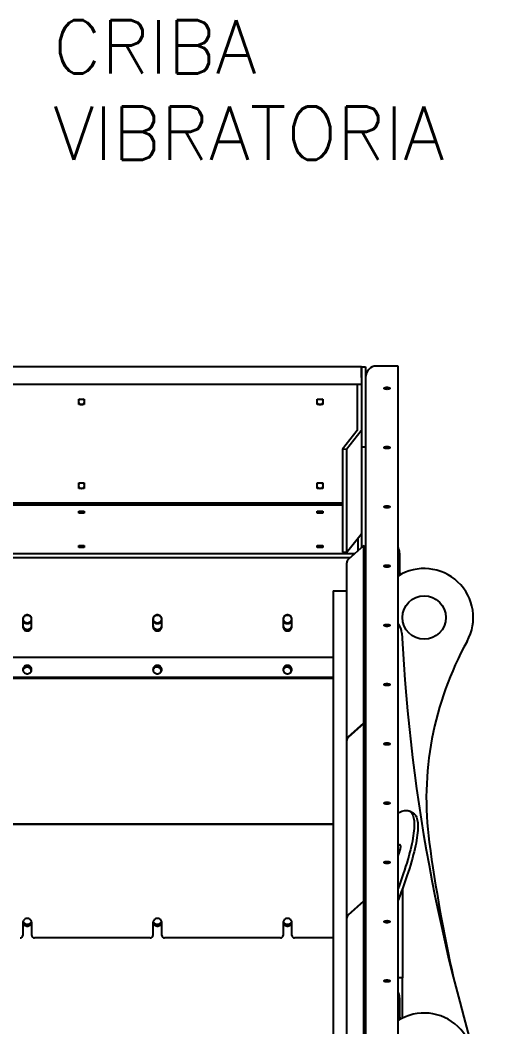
# Model space of a CAD drawing. Header units: millimetres. Extents: x 0 to 55611, y 0 to 32827.
# Drawn here: x 7114 to 8228, y 15943 to 18304 of the extents above; entities that cross this region are included whole.
import ezdxf

# ---------------------------------------------------------------- set-up
doc = ezdxf.new("R2010")
doc.units = ezdxf.units.MM
doc.header["$LTSCALE"] = 10
doc.linetypes.add('SLD-Continua', pattern=[0])
doc.layers.add('EQUIPO', color=30, linetype='SLD-Continua')
doc.styles.add('1', font='romans.shx', dxfattribs={"height": 125})

msp = doc.modelspace()

# ---------------------------------------------------------------- linework, layer by layer
at = {"layer": 'EQUIPO', "linetype": 'SLD-Continua', "lineweight": 25}
for p, q in [((7913, 17491.4), (6043, 17491.4)), ((7913, 17491.5), (7913, 17303.6)), ((7913, 17491.5), (7923, 17491.5)), ((7913, 17465.9), (7913, 17491.4)), ((7923, 17491.5), (7923, 17303.6)), ((7999, 17493.1), (7948, 17493.1)), ((7999, 15700.9), (7999, 17493.1)), ((6051.5, 17450.6), (7904.5, 17450.6)), ((7903, 17450.3), (7913, 17450.3)), ((7903, 17450.3), (7903, 17342.2)), ((7904.5, 17450.6), (7904.5, 17450.3)), ((7250.9, 17415.8), (7263.9, 17415.8)), ((7250.9, 17402.8), (7250.9, 17415.8)), ((7263.9, 17402.8), (7250.9, 17402.8)), ((7263.9, 17415.8), (7263.9, 17402.8)), ((7809.7, 17402.8), (7809.7, 17415.8)), ((7809.7, 17415.8), (7822.7, 17415.8)), ((7822.7, 17402.8), (7809.7, 17402.8)), ((7822.7, 17415.8), (7822.7, 17402.8)), ((7902.8, 17341.8), (7868.7, 17298.2)), ((7912.5, 17340.9), (7878.4, 17297.3)), ((7878.4, 17297.3), (7868.7, 17298.2)), ((7868.7, 17298.2), (7868.7, 17056.5)), ((7878.4, 17297.3), (7878.4, 17055.7)), ((7913, 17303.6), (7913, 17066.7)), ((7913, 17303.6), (7923, 17303.6)), ((7923, 17303.6), (7923, 17280.1)), ((7923, 17280.1), (7923, 15674.3)), ((7250.9, 17218.9), (7263.9, 17218.9)), ((7250.9, 17205.9), (7250.9, 17218.9)), ((7263.9, 17218.9), (7263.9, 17205.9)), ((7809.7, 17218.9), (7822.7, 17218.9)), ((7809.7, 17205.9), (7809.7, 17218.9)), ((7822.7, 17218.9), (7822.7, 17205.9)), ((7263.9, 17205.9), (7250.9, 17205.9)), ((7822.7, 17205.9), (7809.7, 17205.9)), ((7868.7, 17171.2), (6087.3, 17171.2)), ((6087.3, 17167.5), (7868.7, 17167.5)), ((7250.9, 17152.4), (7263.9, 17152.4)), ((7250.9, 17147.9), (7250.9, 17152.4)), ((7263.9, 17147.9), (7250.9, 17147.9)), ((7263.9, 17152.4), (7263.9, 17147.9)), ((7809.7, 17152.4), (7822.7, 17152.4)), ((7809.7, 17147.9), (7809.7, 17152.4)), ((7822.7, 17147.9), (7809.7, 17147.9)), ((7822.7, 17152.4), (7822.7, 17147.9)), ((7878.4, 17055.7), (7912.5, 17099.2)), ((7250.9, 17072), (7263.9, 17072)), ((7250.9, 17067.6), (7250.9, 17072)), ((7263.9, 17072), (7263.9, 17067.6)), ((7809.7, 17072), (7822.7, 17072)), ((7809.7, 17067.6), (7809.7, 17072)), ((7822.7, 17072), (7822.7, 17067.6)), ((7918.9, 17071.9), (7881.9, 17039.2)), ((7904.5, 17089), (7904.5, 17059.1)), ((7918.9, 16656), (7918.9, 17071.9)), ((7918.9, 17071.9), (7923, 17067.8)), ((7896.9, 17052.4), (6059.1, 17052.4)), ((7263.9, 17067.6), (7250.9, 17067.6)), ((7822.7, 17067.6), (7809.7, 17067.6)), ((7878.4, 17055.7), (7868.7, 17056.5)), ((7886.2, 17043), (6069.8, 17043)), ((7878.5, 17031.9), (7878.5, 16616)), ((7847, 16965.9), (7847, 15508.7)), ((7847, 16965.9), (7878.5, 16965.9)), ((7120.1, 16899.7), (7120.1, 16881.8)), ((7140.7, 16881.8), (7140.7, 16899.7)), ((7424.9, 16899.7), (7424.9, 16881.8)), ((7445.5, 16881.8), (7445.5, 16899.7)), ((7729.7, 16899.7), (7729.7, 16881.8)), ((7750.3, 16881.8), (7750.3, 16899.7)), ((6109, 16810.6), (7847, 16810.6)), ((6109, 16763.3), (7847, 16763.3)), ((6109, 16761.2), (7847, 16761.2)), ((7881.9, 16623.3), (7918.9, 16656)), ((7918.9, 16654.9), (7881.9, 16622.3)), ((7918.9, 16656), (7923, 16651.8)), ((7918.9, 16239), (7918.9, 16654.9)), ((7918.9, 16654.9), (7923, 16650.8)), ((7922.5, 16651.4), (7923, 16651.8)), ((7878.5, 16614.9), (7878.5, 16199)), ((8034.4, 16444.4), (8025.7, 16449.1)), ((6109, 16419.7), (7847, 16419.7)), ((6109, 16418.4), (7847, 16418.4)), ((8009, 16266.7), (8009, 16058.6)), ((7881.9, 16206.4), (7918.9, 16239)), ((7918.9, 16238), (7881.9, 16205.4)), ((7918.9, 16239), (7923, 16234.9)), ((7918.9, 15822.1), (7918.9, 16238)), ((7918.9, 16238), (7923, 16233.9)), ((7922.5, 16234.4), (7923, 16234.9)), ((7878.5, 16198), (7878.5, 15782.1)), ((7120.1, 16187.8), (7120.1, 16157.9)), ((7140.8, 16157.9), (7140.8, 16187.8)), ((7424.9, 16187.8), (7424.9, 16157.9)), ((7445.6, 16157.9), (7445.6, 16187.8)), ((7729.7, 16187.8), (7729.7, 16157.9)), ((7750.4, 16157.9), (7750.4, 16187.8)), ((7418.6, 16152), (7147.1, 16152)), ((7723.4, 16152), (7451.9, 16152)), ((7847, 16152), (7756.7, 16152)), ((8009, 16058.6), (7999, 16058.6)), ((8009, 15963.8), (8009, 16058.6))]:
    msp.add_line(p, q, dxfattribs=at)
at = {"layer": 'EQUIPO', "linetype": 'SLD-Continua', "lineweight": 25, "flags": 128}
for points in [[(7973, 17438.5), (7971.4, 17438.6), (7970, 17438.8), (7968.6, 17439.1), (7967.5, 17439.5), (7966.7, 17439.9), (7966.2, 17440.4), (7966, 17440.9), (7966.2, 17441.5), (7966.7, 17442), (7967.5, 17442.4), (7968.6, 17442.8), (7970, 17443.1), (7971.4, 17443.3), (7973, 17443.3), (7974.6, 17443.3), (7976, 17443.1), (7977.4, 17442.8), (7978.5, 17442.4), (7979.3, 17442), (7979.8, 17441.5), (7980, 17440.9), (7979.8, 17440.4), (7979.3, 17439.9), (7978.5, 17439.5), (7977.4, 17439.1), (7976, 17438.8), (7974.6, 17438.6), (7973, 17438.5)], [(7973, 17299.6), (7971.4, 17299.6), (7970, 17299.8), (7968.6, 17300.1), (7967.5, 17300.5), (7966.7, 17300.9), (7966.2, 17301.4), (7966, 17301.9), (7966.2, 17302.5), (7966.7, 17303), (7967.5, 17303.4), (7968.6, 17303.8), (7970, 17304.1), (7971.4, 17304.3), (7973, 17304.3), (7974.6, 17304.3), (7976, 17304.1), (7977.4, 17303.8), (7978.5, 17303.4), (7979.3, 17303), (7979.8, 17302.5), (7980, 17301.9), (7979.8, 17301.4), (7979.3, 17300.9), (7978.5, 17300.5), (7977.4, 17300.1), (7976, 17299.8), (7974.6, 17299.6), (7973, 17299.6)], [(7973, 17160.6), (7971.4, 17160.6), (7970, 17160.8), (7968.6, 17161.1), (7967.5, 17161.5), (7966.7, 17161.9), (7966.2, 17162.4), (7966, 17162.9), (7966.2, 17163.5), (7966.7, 17164), (7967.5, 17164.4), (7968.6, 17164.8), (7970, 17165.1), (7971.4, 17165.3), (7973, 17165.3), (7974.6, 17165.3), (7976, 17165.1), (7977.4, 17164.8), (7978.5, 17164.4), (7979.3, 17164), (7979.8, 17163.5), (7980, 17162.9), (7979.8, 17162.4), (7979.3, 17161.9), (7978.5, 17161.5), (7977.4, 17161.1), (7976, 17160.8), (7974.6, 17160.6), (7973, 17160.6)], [(8002.1, 17054.2), (8002.6, 17015.4), (8002.8, 17003)], [(7973, 17021.6), (7971.4, 17021.6), (7970, 17021.8), (7968.6, 17022.1), (7967.5, 17022.5), (7966.7, 17022.9), (7966.2, 17023.4), (7966, 17024), (7966.2, 17024.5), (7966.7, 17025), (7967.5, 17025.4), (7968.6, 17025.8), (7970, 17026.1), (7971.4, 17026.3), (7973, 17026.3), (7974.6, 17026.3), (7976, 17026.1), (7977.4, 17025.8), (7978.5, 17025.4), (7979.3, 17025), (7979.8, 17024.5), (7980, 17024), (7979.8, 17023.4), (7979.3, 17022.9), (7978.5, 17022.5), (7977.4, 17022.1), (7976, 17021.8), (7974.6, 17021.6), (7973, 17021.6)], [(7140.7, 16899.7), (7140.5, 16901.5), (7140, 16903.2), (7139.2, 16904.8), (7138, 16906.2), (7136.6, 16907.4), (7135, 16908.4), (7133.2, 16909), (7131.3, 16909.3), (7129.4, 16909.3), (7127.6, 16909), (7125.8, 16908.4), (7124.2, 16907.4), (7122.8, 16906.2), (7121.6, 16904.8), (7120.8, 16903.2), (7120.2, 16901.5), (7120.1, 16899.7)], [(7120.1, 16898.8), (7120.2, 16897), (7120.8, 16895.3), (7121.6, 16893.7), (7122.8, 16892.3), (7124.2, 16891.1), (7125.8, 16890.1), (7127.6, 16889.5), (7129.4, 16889.1), (7131.3, 16889.1), (7133.2, 16889.5), (7135, 16890.1), (7136.6, 16891.1), (7138, 16892.3), (7139.2, 16893.7), (7140, 16895.3), (7140.5, 16897), (7140.7, 16898.8), (7140.5, 16900.6), (7140, 16902.3), (7139.2, 16903.9), (7138, 16905.3), (7136.6, 16906.5), (7135, 16907.5), (7133.2, 16908.1), (7131.3, 16908.4), (7129.4, 16908.4), (7127.6, 16908.1), (7125.8, 16907.5), (7124.2, 16906.5), (7122.8, 16905.3), (7121.6, 16903.9), (7120.8, 16902.3), (7120.2, 16900.6), (7120.1, 16898.8)], [(7445.5, 16899.7), (7445.3, 16901.5), (7444.8, 16903.2), (7444, 16904.8), (7442.8, 16906.2), (7441.4, 16907.4), (7439.8, 16908.4), (7438, 16909), (7436.1, 16909.3), (7434.2, 16909.3), (7432.4, 16909), (7430.6, 16908.4), (7429, 16907.4), (7427.6, 16906.2), (7426.4, 16904.8), (7425.6, 16903.2), (7425, 16901.5), (7424.9, 16899.7)], [(7424.9, 16898.8), (7425, 16897), (7425.6, 16895.3), (7426.4, 16893.7), (7427.6, 16892.3), (7429, 16891.1), (7430.6, 16890.1), (7432.4, 16889.5), (7434.2, 16889.1), (7436.1, 16889.1), (7438, 16889.5), (7439.8, 16890.1), (7441.4, 16891.1), (7442.8, 16892.3), (7444, 16893.7), (7444.8, 16895.3), (7445.3, 16897), (7445.5, 16898.8), (7445.3, 16900.6), (7444.8, 16902.3), (7444, 16903.9), (7442.8, 16905.3), (7441.4, 16906.5), (7439.8, 16907.5), (7438, 16908.1), (7436.1, 16908.4), (7434.2, 16908.4), (7432.4, 16908.1), (7430.6, 16907.5), (7429, 16906.5), (7427.6, 16905.3), (7426.4, 16903.9), (7425.6, 16902.3), (7425, 16900.6), (7424.9, 16898.8)], [(7750.3, 16899.7), (7750.1, 16901.5), (7749.6, 16903.2), (7748.8, 16904.8), (7747.6, 16906.2), (7746.2, 16907.4), (7744.6, 16908.4), (7742.8, 16909), (7740.9, 16909.3), (7739, 16909.3), (7737.2, 16909), (7735.4, 16908.4), (7733.8, 16907.4), (7732.4, 16906.2), (7731.2, 16904.8), (7730.4, 16903.2), (7729.8, 16901.5), (7729.7, 16899.7)], [(7729.7, 16898.8), (7729.8, 16897), (7730.4, 16895.3), (7731.2, 16893.7), (7732.4, 16892.3), (7733.8, 16891.1), (7735.4, 16890.1), (7737.2, 16889.5), (7739, 16889.1), (7740.9, 16889.1), (7742.8, 16889.5), (7744.6, 16890.1), (7746.2, 16891.1), (7747.6, 16892.3), (7748.8, 16893.7), (7749.6, 16895.3), (7750.1, 16897), (7750.3, 16898.8), (7750.1, 16900.6), (7749.6, 16902.3), (7748.8, 16903.9), (7747.6, 16905.3), (7746.2, 16906.5), (7744.6, 16907.5), (7742.8, 16908.1), (7740.9, 16908.4), (7739, 16908.4), (7737.2, 16908.1), (7735.4, 16907.5), (7733.8, 16906.5), (7732.4, 16905.3), (7731.2, 16903.9), (7730.4, 16902.3), (7729.8, 16900.6), (7729.7, 16898.8)], [(7120.1, 16899.8), (7120.2, 16899.1), (7120.8, 16897.3), (7121.6, 16895.7), (7122.8, 16894.3), (7124.2, 16893.1), (7125.8, 16892.2), (7127.6, 16891.5), (7129.4, 16891.2), (7131.3, 16891.2), (7133.2, 16891.5), (7135, 16892.2), (7136.6, 16893.1), (7138, 16894.3), (7139.2, 16895.7), (7140, 16897.3), (7140.5, 16899.1), (7140.7, 16899.8)], [(7120.1, 16885.2), (7120.2, 16883.4), (7120.8, 16881.7), (7121.6, 16880.1), (7122.8, 16878.7), (7124.2, 16877.5), (7125.8, 16876.5), (7127.6, 16875.9), (7129.4, 16875.5), (7131.3, 16875.5), (7133.2, 16875.9), (7135, 16876.5), (7136.6, 16877.5), (7138, 16878.7), (7139.2, 16880.1), (7140, 16881.7), (7140.5, 16883.4), (7140.7, 16885.2)], [(7120.1, 16881.8), (7120.2, 16880), (7120.8, 16878.3), (7121.6, 16876.7), (7122.8, 16875.2), (7124.2, 16874), (7125.8, 16873.1), (7127.6, 16872.4), (7129.4, 16872.1), (7131.3, 16872.1), (7133.2, 16872.4), (7135, 16873.1), (7136.6, 16874), (7138, 16875.2), (7139.2, 16876.7), (7140, 16878.3), (7140.5, 16880), (7140.7, 16881.8)], [(7424.9, 16899.8), (7425, 16899.1), (7425.6, 16897.3), (7426.4, 16895.7), (7427.6, 16894.3), (7429, 16893.1), (7430.6, 16892.2), (7432.4, 16891.5), (7434.2, 16891.2), (7436.1, 16891.2), (7438, 16891.5), (7439.8, 16892.2), (7441.4, 16893.1), (7442.8, 16894.3), (7444, 16895.7), (7444.8, 16897.3), (7445.3, 16899.1), (7445.5, 16899.8)], [(7424.9, 16885.2), (7425, 16883.4), (7425.6, 16881.7), (7426.4, 16880.1), (7427.6, 16878.7), (7429, 16877.5), (7430.6, 16876.5), (7432.4, 16875.9), (7434.2, 16875.5), (7436.1, 16875.5), (7438, 16875.9), (7439.8, 16876.5), (7441.4, 16877.5), (7442.8, 16878.7), (7444, 16880.1), (7444.8, 16881.7), (7445.3, 16883.4), (7445.5, 16885.2)], [(7424.9, 16881.8), (7425, 16880), (7425.6, 16878.3), (7426.4, 16876.7), (7427.6, 16875.2), (7429, 16874), (7430.6, 16873.1), (7432.4, 16872.4), (7434.2, 16872.1), (7436.1, 16872.1), (7438, 16872.4), (7439.8, 16873.1), (7441.4, 16874), (7442.8, 16875.2), (7444, 16876.7), (7444.8, 16878.3), (7445.3, 16880), (7445.5, 16881.8)], [(7729.7, 16899.8), (7729.8, 16899.1), (7730.4, 16897.3), (7731.2, 16895.7), (7732.4, 16894.3), (7733.8, 16893.1), (7735.4, 16892.2), (7737.2, 16891.5), (7739, 16891.2), (7740.9, 16891.2), (7742.8, 16891.5), (7744.6, 16892.2), (7746.2, 16893.1), (7747.6, 16894.3), (7748.8, 16895.7), (7749.6, 16897.3), (7750.1, 16899.1), (7750.3, 16899.8)], [(7729.7, 16885.2), (7729.8, 16883.4), (7730.4, 16881.7), (7731.2, 16880.1), (7732.4, 16878.7), (7733.8, 16877.5), (7735.4, 16876.5), (7737.2, 16875.9), (7739, 16875.5), (7740.9, 16875.5), (7742.8, 16875.9), (7744.6, 16876.5), (7746.2, 16877.5), (7747.6, 16878.7), (7748.8, 16880.1), (7749.6, 16881.7), (7750.1, 16883.4), (7750.3, 16885.2)], [(7729.7, 16881.8), (7729.8, 16880), (7730.4, 16878.3), (7731.2, 16876.7), (7732.4, 16875.2), (7733.8, 16874), (7735.4, 16873.1), (7737.2, 16872.4), (7739, 16872.1), (7740.9, 16872.1), (7742.8, 16872.4), (7744.6, 16873.1), (7746.2, 16874), (7747.6, 16875.2), (7748.8, 16876.7), (7749.6, 16878.3), (7750.1, 16880), (7750.3, 16881.8)], [(7973, 16882.6), (7971.4, 16882.6), (7970, 16882.8), (7968.6, 16883.1), (7967.5, 16883.5), (7966.7, 16883.9), (7966.2, 16884.4), (7966, 16885), (7966.2, 16885.5), (7966.7, 16886), (7967.5, 16886.4), (7968.6, 16886.8), (7970, 16887.1), (7971.4, 16887.3), (7973, 16887.3), (7974.6, 16887.3), (7976, 16887.1), (7977.4, 16886.8), (7978.5, 16886.4), (7979.3, 16886), (7979.8, 16885.5), (7980, 16885), (7979.8, 16884.4), (7979.3, 16883.9), (7978.5, 16883.5), (7977.4, 16883.1), (7976, 16882.8), (7974.6, 16882.6), (7973, 16882.6)], [(7120.1, 16781.2), (7120.2, 16779.4), (7120.8, 16777.7), (7121.6, 16776.1), (7122.8, 16774.6), (7124.2, 16773.4), (7125.8, 16772.5), (7127.6, 16771.8), (7129.4, 16771.5), (7131.3, 16771.5), (7133.2, 16771.8), (7135, 16772.5), (7136.6, 16773.4), (7138, 16774.6), (7139.2, 16776.1), (7140, 16777.7), (7140.5, 16779.4), (7140.7, 16781.2), (7140.5, 16782.9), (7140, 16784.7), (7139.2, 16786.3), (7138, 16787.7), (7136.6, 16788.9), (7135, 16789.8), (7133.2, 16790.5), (7131.3, 16790.8), (7129.4, 16790.8), (7127.6, 16790.5), (7125.8, 16789.8), (7124.2, 16788.9), (7122.8, 16787.7), (7121.6, 16786.3), (7120.8, 16784.7), (7120.2, 16782.9), (7120.1, 16781.2)], [(7140.7, 16780.1), (7140.5, 16780.9), (7140, 16782.6), (7139.2, 16784.2), (7138, 16785.6), (7136.6, 16786.9), (7135, 16787.8), (7133.2, 16788.4), (7131.3, 16788.8), (7129.4, 16788.8), (7127.6, 16788.4), (7125.8, 16787.8), (7124.2, 16786.9), (7122.8, 16785.6), (7121.6, 16784.2), (7120.8, 16782.6), (7120.2, 16780.9), (7120.1, 16780.1)], [(7424.9, 16781.2), (7425, 16779.4), (7425.6, 16777.7), (7426.4, 16776.1), (7427.6, 16774.6), (7429, 16773.4), (7430.6, 16772.5), (7432.4, 16771.8), (7434.2, 16771.5), (7436.1, 16771.5), (7438, 16771.8), (7439.8, 16772.5), (7441.4, 16773.4), (7442.8, 16774.6), (7444, 16776.1), (7444.8, 16777.7), (7445.3, 16779.4), (7445.5, 16781.2), (7445.3, 16782.9), (7444.8, 16784.7), (7444, 16786.3), (7442.8, 16787.7), (7441.4, 16788.9), (7439.8, 16789.8), (7438, 16790.5), (7436.1, 16790.8), (7434.2, 16790.8), (7432.4, 16790.5), (7430.6, 16789.8), (7429, 16788.9), (7427.6, 16787.7), (7426.4, 16786.3), (7425.6, 16784.7), (7425, 16782.9), (7424.9, 16781.2)], [(7445.5, 16780.1), (7445.3, 16780.9), (7444.8, 16782.6), (7444, 16784.2), (7442.8, 16785.6), (7441.4, 16786.9), (7439.8, 16787.8), (7438, 16788.4), (7436.1, 16788.8), (7434.2, 16788.8), (7432.4, 16788.4), (7430.6, 16787.8), (7429, 16786.9), (7427.6, 16785.6), (7426.4, 16784.2), (7425.6, 16782.6), (7425, 16780.9), (7424.9, 16780.1)], [(7729.7, 16781.2), (7729.8, 16779.4), (7730.4, 16777.7), (7731.2, 16776.1), (7732.4, 16774.6), (7733.8, 16773.4), (7735.4, 16772.5), (7737.2, 16771.8), (7739, 16771.5), (7740.9, 16771.5), (7742.8, 16771.8), (7744.6, 16772.5), (7746.2, 16773.4), (7747.6, 16774.6), (7748.8, 16776.1), (7749.6, 16777.7), (7750.1, 16779.4), (7750.3, 16781.2), (7750.1, 16782.9), (7749.6, 16784.7), (7748.8, 16786.3), (7747.6, 16787.7), (7746.2, 16788.9), (7744.6, 16789.8), (7742.8, 16790.5), (7740.9, 16790.8), (7739, 16790.8), (7737.2, 16790.5), (7735.4, 16789.8), (7733.8, 16788.9), (7732.4, 16787.7), (7731.2, 16786.3), (7730.4, 16784.7), (7729.8, 16782.9), (7729.7, 16781.2)], [(7750.3, 16780.1), (7750.1, 16780.9), (7749.6, 16782.6), (7748.8, 16784.2), (7747.6, 16785.6), (7746.2, 16786.9), (7744.6, 16787.8), (7742.8, 16788.4), (7740.9, 16788.8), (7739, 16788.8), (7737.2, 16788.4), (7735.4, 16787.8), (7733.8, 16786.9), (7732.4, 16785.6), (7731.2, 16784.2), (7730.4, 16782.6), (7729.8, 16780.9), (7729.7, 16780.1)], [(7973, 16743.6), (7971.4, 16743.6), (7970, 16743.8), (7968.6, 16744.1), (7967.5, 16744.5), (7966.7, 16744.9), (7966.2, 16745.4), (7966, 16746), (7966.2, 16746.5), (7966.7, 16747), (7967.5, 16747.5), (7968.6, 16747.8), (7970, 16748.1), (7971.4, 16748.3), (7973, 16748.4), (7974.6, 16748.3), (7976, 16748.1), (7977.4, 16747.8), (7978.5, 16747.5), (7979.3, 16747), (7979.8, 16746.5), (7980, 16746), (7979.8, 16745.4), (7979.3, 16744.9), (7978.5, 16744.5), (7977.4, 16744.1), (7976, 16743.8), (7974.6, 16743.6), (7973, 16743.6)], [(7973, 16604.6), (7971.4, 16604.6), (7970, 16604.8), (7968.6, 16605.1), (7967.5, 16605.5), (7966.7, 16605.9), (7966.2, 16606.4), (7966, 16607), (7966.2, 16607.5), (7966.7, 16608), (7967.5, 16608.5), (7968.6, 16608.8), (7970, 16609.1), (7971.4, 16609.3), (7973, 16609.4), (7974.6, 16609.3), (7976, 16609.1), (7977.4, 16608.8), (7978.5, 16608.5), (7979.3, 16608), (7979.8, 16607.5), (7980, 16607), (7979.8, 16606.4), (7979.3, 16605.9), (7978.5, 16605.5), (7977.4, 16605.1), (7976, 16604.8), (7974.6, 16604.6), (7973, 16604.6)], [(7973, 16465.6), (7971.4, 16465.6), (7970, 16465.8), (7968.6, 16466.1), (7967.5, 16466.5), (7966.7, 16466.9), (7966.2, 16467.4), (7966, 16468), (7966.2, 16468.5), (7966.7, 16469), (7967.5, 16469.5), (7968.6, 16469.8), (7970, 16470.1), (7971.4, 16470.3), (7973, 16470.4), (7974.6, 16470.3), (7976, 16470.1), (7977.4, 16469.8), (7978.5, 16469.5), (7979.3, 16469), (7979.8, 16468.5), (7980, 16468), (7979.8, 16467.4), (7979.3, 16466.9), (7978.5, 16466.5), (7977.4, 16466.1), (7976, 16465.8), (7974.6, 16465.6), (7973, 16465.6)], [(7999, 16444.7), (8001.4, 16446), (8004.8, 16447.6), (8008, 16448.9), (8011, 16449.9), (8013.9, 16450.6), (8016.7, 16450.9), (8019.2, 16450.9), (8021.6, 16450.6), (8023.9, 16450), (8025.9, 16449), (8027.8, 16447.8), (8029.5, 16446.2), (8031, 16444.3), (8032.4, 16442.1), (8033.6, 16439.5), (8034.6, 16436.7), (8035.4, 16433.5), (8036, 16430.1), (8036.5, 16426.3), (8036.7, 16422.2), (8036.8, 16417.9), (8036.7, 16413.2), (8036.5, 16408.2), (8036, 16403), (8035.4, 16397.5), (8034.6, 16391.7), (8033.6, 16385.6), (8032.4, 16379.2), (8031, 16372.6), (8029.5, 16365.7), (8027.8, 16358.6), (8025.9, 16351.2), (8023.9, 16343.6), (8021.7, 16335.7), (8019.3, 16327.6), (8016.7, 16319.2), (8014, 16310.7), (8011.1, 16301.9), (8008, 16292.9), (8004.8, 16283.7), (8001.4, 16274.4), (7999, 16267.8)], [(8034.4, 16444.4), (8034.6, 16444.3), (8036.5, 16443.1), (8038.2, 16441.5), (8039.7, 16439.6), (8041, 16437.4), (8042.2, 16434.8), (8043.2, 16432), (8044, 16428.8), (8044.7, 16425.4), (8045.1, 16421.6), (8045.4, 16417.5), (8045.5, 16413.2), (8045.4, 16408.5), (8045.1, 16403.5), (8044.7, 16398.3), (8044, 16392.8), (8043.2, 16387), (8042.2, 16380.9), (8041.1, 16374.5), (8039.7, 16367.9), (8038.2, 16361), (8036.5, 16353.9), (8034.6, 16346.5), (8032.5, 16338.9), (8030.3, 16331), (8027.9, 16322.9), (8025.4, 16314.5), (8022.6, 16306), (8019.7, 16297.2), (8016.7, 16288.2), (8013.4, 16279), (8010.1, 16269.7), (8006.5, 16260.1), (8002.9, 16250.4), (7999, 16240.4), (7999, 16240.3)], [(8005.3, 16366.6), (8005.2, 16367.9), (8005, 16368.9), (8004.5, 16369.6), (8003.9, 16370), (8003.1, 16370.1), (8002.2, 16369.9), (8001.1, 16369.3), (7999.8, 16368.5), (7999, 16367.8)], [(7999, 16344.8), (7999.8, 16346.8), (8001.1, 16350), (8002.2, 16353.1), (8003.1, 16355.9), (8003.9, 16358.6), (8004.5, 16361), (8005, 16363.1), (8005.2, 16365), (8005.3, 16366.6)], [(7973, 16326.6), (7971.4, 16326.6), (7970, 16326.8), (7968.6, 16327.1), (7967.5, 16327.5), (7966.7, 16327.9), (7966.2, 16328.4), (7966, 16329), (7966.2, 16329.5), (7966.7, 16330), (7967.5, 16330.5), (7968.6, 16330.8), (7970, 16331.1), (7971.4, 16331.3), (7973, 16331.4), (7974.6, 16331.3), (7976, 16331.1), (7977.4, 16330.8), (7978.5, 16330.5), (7979.3, 16330), (7979.8, 16329.5), (7980, 16329), (7979.8, 16328.4), (7979.3, 16327.9), (7978.5, 16327.5), (7977.4, 16327.1), (7976, 16326.8), (7974.6, 16326.6), (7973, 16326.6)], [(7140.8, 16187.8), (7140.6, 16189.6), (7140.1, 16191.3), (7139.2, 16192.9), (7138.1, 16194.3), (7136.7, 16195.5), (7135, 16196.4), (7133.3, 16197.1), (7131.4, 16197.4), (7129.5, 16197.4), (7127.6, 16197.1), (7125.8, 16196.4), (7124.2, 16195.5), (7122.8, 16194.3), (7121.7, 16192.9), (7120.8, 16191.3), (7120.3, 16189.6), (7120.1, 16187.8)], [(7445.6, 16187.8), (7445.4, 16189.6), (7444.9, 16191.3), (7444, 16192.9), (7442.9, 16194.3), (7441.5, 16195.5), (7439.8, 16196.4), (7438.1, 16197.1), (7436.2, 16197.4), (7434.3, 16197.4), (7432.4, 16197.1), (7430.6, 16196.4), (7429, 16195.5), (7427.6, 16194.3), (7426.5, 16192.9), (7425.6, 16191.3), (7425.1, 16189.6), (7424.9, 16187.8)], [(7750.4, 16187.8), (7750.2, 16189.6), (7749.7, 16191.3), (7748.8, 16192.9), (7747.7, 16194.3), (7746.3, 16195.5), (7744.6, 16196.4), (7742.9, 16197.1), (7741, 16197.4), (7739.1, 16197.4), (7737.2, 16197.1), (7735.4, 16196.4), (7733.8, 16195.5), (7732.4, 16194.3), (7731.3, 16192.9), (7730.4, 16191.3), (7729.9, 16189.6), (7729.7, 16187.8)], [(7120.2, 16188.6), (7120.3, 16187.7), (7120.8, 16186), (7121.7, 16184.4), (7122.8, 16182.9), (7124.2, 16181.7), (7125.8, 16180.8), (7127.6, 16180.2), (7129.5, 16179.8), (7131.4, 16179.8), (7133.3, 16180.2), (7135, 16180.8), (7136.7, 16181.7), (7138.1, 16182.9), (7139.2, 16184.4), (7140.1, 16186), (7140.6, 16187.7), (7140.7, 16188.6)], [(7425, 16188.6), (7425.1, 16187.7), (7425.6, 16186), (7426.5, 16184.4), (7427.6, 16182.9), (7429, 16181.7), (7430.6, 16180.8), (7432.4, 16180.2), (7434.3, 16179.8), (7436.2, 16179.8), (7438.1, 16180.2), (7439.8, 16180.8), (7441.5, 16181.7), (7442.9, 16182.9), (7444, 16184.4), (7444.9, 16186), (7445.4, 16187.7), (7445.5, 16188.6)], [(7729.8, 16188.6), (7729.9, 16187.7), (7730.4, 16186), (7731.3, 16184.4), (7732.4, 16182.9), (7733.8, 16181.7), (7735.4, 16180.8), (7737.2, 16180.2), (7739.1, 16179.8), (7741, 16179.8), (7742.9, 16180.2), (7744.6, 16180.8), (7746.3, 16181.7), (7747.7, 16182.9), (7748.8, 16184.4), (7749.7, 16186), (7750.2, 16187.7), (7750.3, 16188.6)], [(7973, 16187.6), (7971.4, 16187.6), (7970, 16187.8), (7968.6, 16188.1), (7967.5, 16188.5), (7966.7, 16188.9), (7966.2, 16189.4), (7966, 16190), (7966.2, 16190.5), (7966.7, 16191), (7967.5, 16191.5), (7968.6, 16191.8), (7970, 16192.1), (7971.4, 16192.3), (7973, 16192.4), (7974.6, 16192.3), (7976, 16192.1), (7977.4, 16191.8), (7978.5, 16191.5), (7979.3, 16191), (7979.8, 16190.5), (7980, 16190), (7979.8, 16189.4), (7979.3, 16188.9), (7978.5, 16188.5), (7977.4, 16188.1), (7976, 16187.8), (7974.6, 16187.6), (7973, 16187.6)], [(7973, 16048.6), (7971.4, 16048.6), (7970, 16048.8), (7968.6, 16049.1), (7967.5, 16049.5), (7966.7, 16049.9), (7966.2, 16050.4), (7966, 16051), (7966.2, 16051.5), (7966.7, 16052), (7967.5, 16052.5), (7968.6, 16052.8), (7970, 16053.1), (7971.4, 16053.3), (7973, 16053.4), (7974.6, 16053.3), (7976, 16053.1), (7977.4, 16052.8), (7978.5, 16052.5), (7979.3, 16052), (7979.8, 16051.5), (7980, 16051), (7979.8, 16050.4), (7979.3, 16049.9), (7978.5, 16049.5), (7977.4, 16049.1), (7976, 16048.8), (7974.6, 16048.6), (7973, 16048.6)], [(8002.1, 16011.7), (8002.6, 15973), (8002.8, 15960.5)]]:
    msp.add_lwpolyline(points, dxfattribs=at)
at = {"layer": 'EQUIPO', "linetype": 'SLD-Continua', "lineweight": 25}
msp.add_circle((8060, 16903.2), 51, dxfattribs=at)
for centre, radius, start, end in [((7257.4, 17410), 7.15, 126.0496, 155.3533), ((7257.4, 17410), 7.15, 204.6467, 335.3533), ((7257.4, 17410), 7.15, 24.6467, 53.9504), ((7816.2, 17410), 7.15, 126.0496, 155.3533), ((7816.2, 17410), 7.15, 204.6467, 335.3533), ((7816.2, 17410), 7.15, 24.6467, 53.9504), ((7902.3, 17342.2), 0.685, 319.6992, 358.1948), ((7910.9, 17342.3), 2.12, 319.6992, 358.1948), ((7257.4, 17213.2), 7.15, 126.0496, 155.3533), ((7257.4, 17213.2), 7.15, 24.6467, 53.9504), ((7816.2, 17213.2), 7.15, 126.0496, 155.3533), ((7816.2, 17213.2), 7.15, 24.6467, 53.9504), ((7257.4, 17213.2), 7.15, 204.6467, 335.3533), ((7816.2, 17213.2), 7.15, 204.6467, 335.3533), ((7910.9, 17100.6), 2.12, 319.6992, 358.1948), ((7964.1, 17053.9), 38, 0.426, 23.3544), ((7888.4, 17031.8), 9.85, 130.9491, 179.5977), ((8060, 16903.2), 115, 331.0133, 122.0348), ((7969.7, 16864.6), 38, 2.9681, 39.6008), ((12232, 17085.6), 4230, 182.9681, 198.8109), ((8827.1, 16478.2), 762, 151.0133, 187.6973), ((7129.9, 16779), 9.82, 345.1885, 89.9009), ((7434.5, 16779), 9.77, 338.9087, 89.1705), ((7739, 16779.1), 9.69, 332.9626, 88.8576), ((7129.4, 16776.3), 10.4, 89.2968, 148.6635), ((7129.8, 16776.7), 10.1, 8.1185, 91.4859), ((7433.9, 16776.3), 10.5, 89.4034, 142.0328), ((7434.3, 16776.7), 10.1, 8.1185, 91.4859), ((7738.4, 16776.2), 10.6, 89.5757, 135.9655), ((7738.8, 16776.7), 10.1, 8.1185, 91.4859), ((7888.3, 16615.9), 9.79, 130.7894, 182.7667), ((7888.4, 16614.9), 9.85, 130.9491, 179.5977), ((11872.4, 16889.8), 3835, 187.6973, 192.5387), ((8069.4, 16300.6), 88, 137.8176, 143.1821), ((7888.3, 16199), 9.79, 130.7894, 182.7667), ((7888.4, 16197.9), 9.85, 130.9491, 179.5977), ((7130.4, 16192.2), 10.4, 194.0537, 345.9463), ((7130.4, 16194.3), 10.5, 200.2312, 339.7688), ((7435.2, 16192.2), 10.4, 194.0537, 345.9463), ((7435.2, 16194.3), 10.5, 200.2312, 339.7688), ((7740, 16192.2), 10.4, 194.0537, 345.9463), ((7740, 16194.3), 10.5, 200.2312, 339.7688), ((7113.9, 16158.1), 6.17, 268.2746, 358.1638), ((7146.9, 16158.1), 6.17, 181.8362, 271.7254), ((7418.7, 16158.1), 6.17, 268.2746, 358.1638), ((7451.7, 16158.1), 6.17, 181.8362, 271.7254), ((7723.5, 16158.1), 6.17, 268.2746, 358.1638), ((7756.5, 16158.1), 6.17, 181.8362, 271.7254), ((7964.1, 16011.4), 38, 0.426, 23.3544), ((8060, 15860.7), 115, 331.0133, 122.0348)]:
    msp.add_arc(centre, radius, start, end, dxfattribs=at)
msp.add_ellipse((7948, 17466.5), major_axis=(0, -26.6, 0), ratio=0.939693, start_param=3.141593, end_param=4.712389, dxfattribs=at)

# ---------------------------------------------------------------- texts
at = {"style": '1'}
for s, p in [('CRIBA', (7191.3, 18179.4)), ('VIBRATORIA', (7191.3, 17977))]:
    msp.add_text(s, height=125, dxfattribs=at).set_placement(p)

doc.saveas('drawing.dxf')
